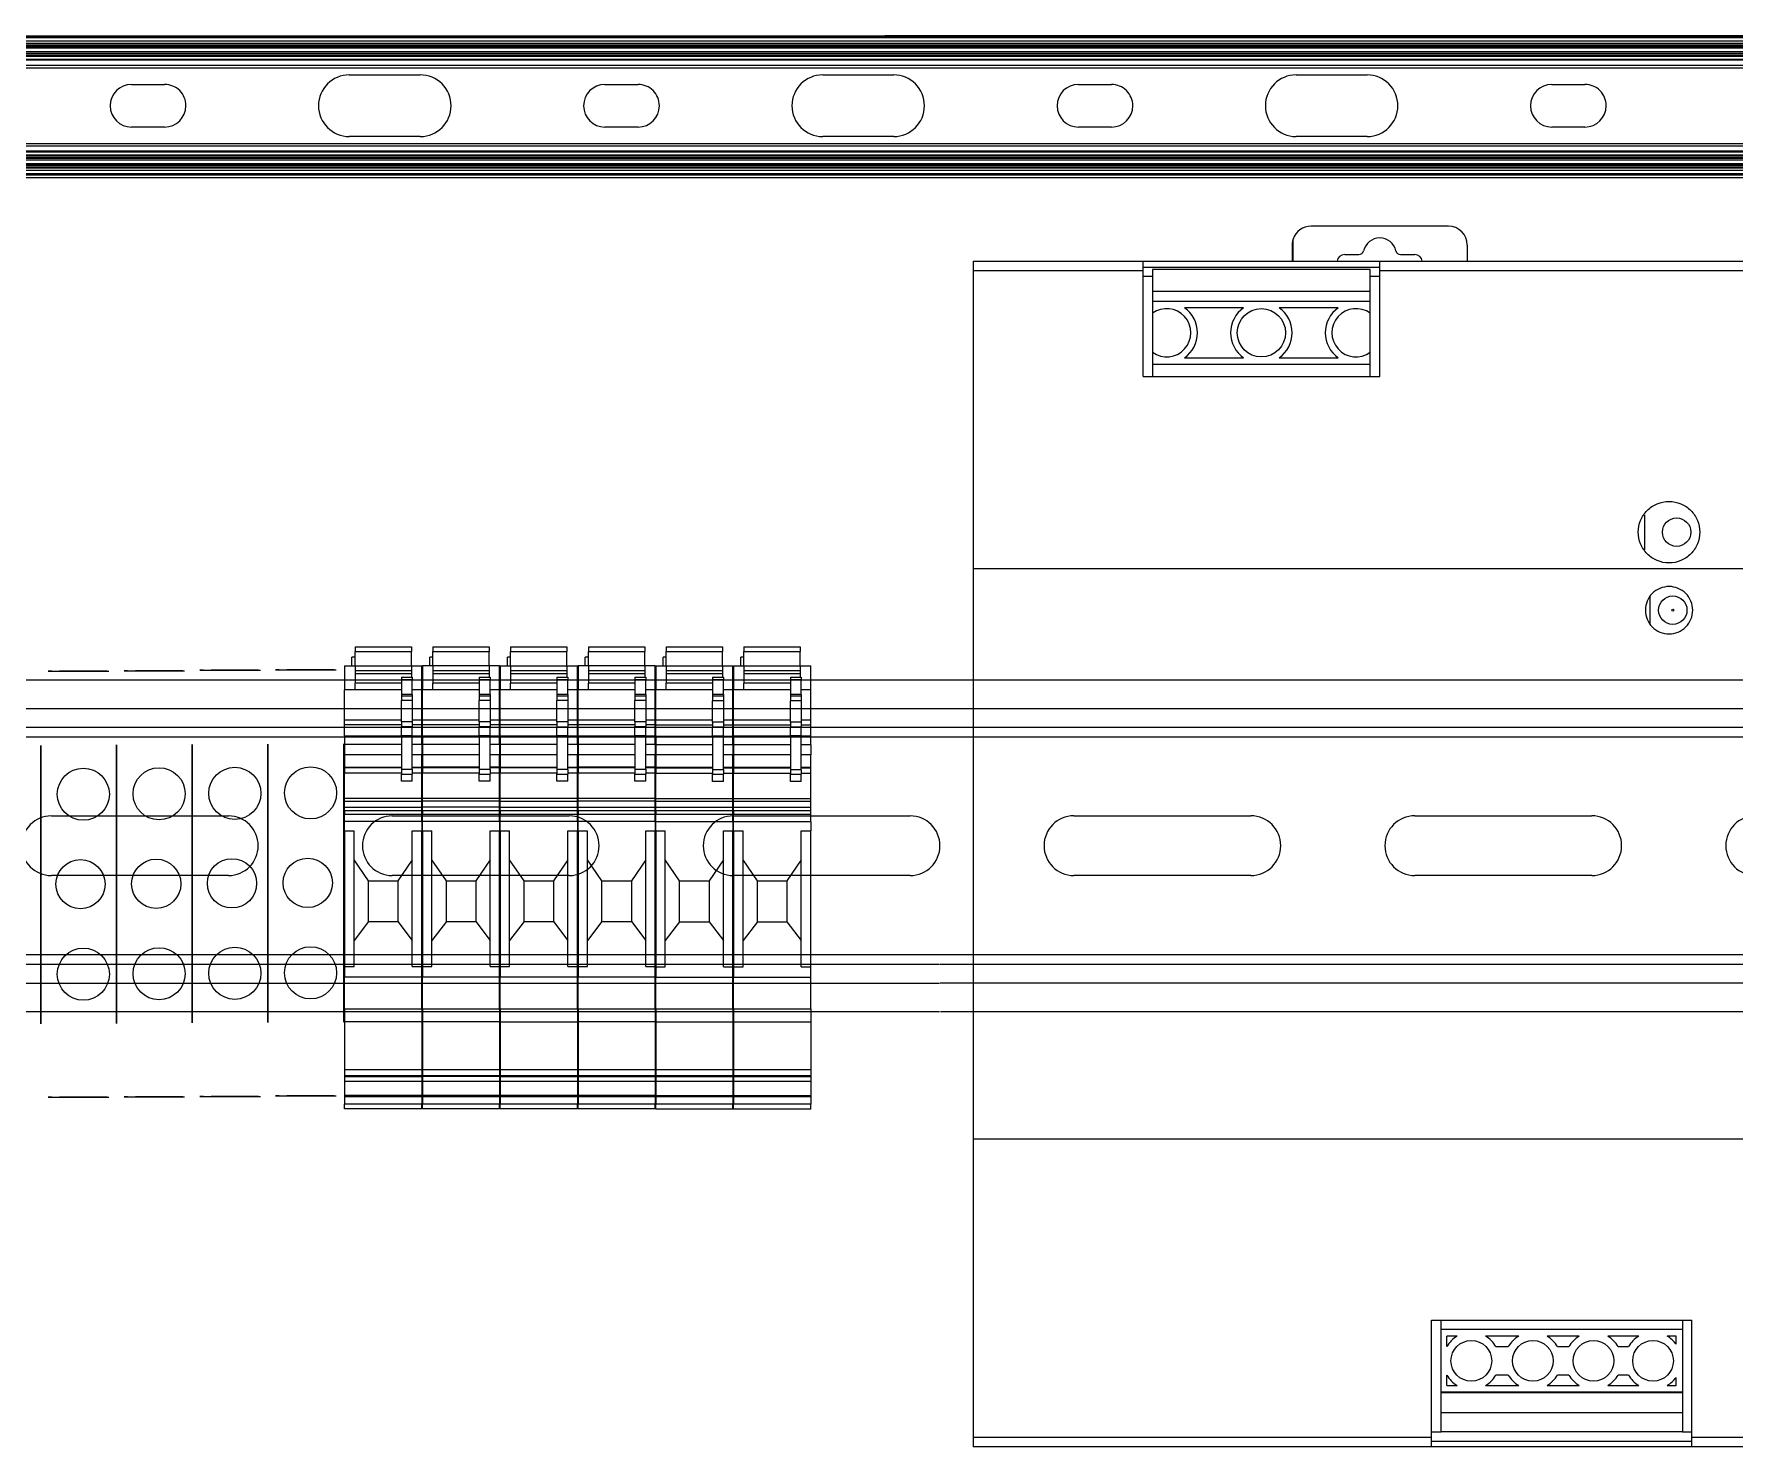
# Model space of a CAD drawing. Header units: inches. Extents: x 17 to 3130, y 15 to 659.
# Drawn here: x 1785.2 to 1964.8, y 489.3 to 638.5 of the extents above; entities that cross this region are included whole.
import ezdxf

# ---------------------------------------------------------------- set-up
doc = ezdxf.new("R2010")
doc.units = ezdxf.units.IN
doc.header["$MEASUREMENT"] = 0
doc.layers.add('MAIN-1', color=7, linetype='Continuous')
doc.layers.add('MAIN-2', color=7, linetype='Continuous')

# ---------------------------------------------------------------- blocks, each defined once
blk = doc.blocks.new('3246447_TB_4_HESILED_60_5x20_I-select__5', base_point=(-375.06, -155.4))
at = {"color": 7, "linetype": 'Continuous'}
for p, q in [((-374.29, -108.6), (-374.29, -107.7)), ((-373.96, -107.7), (-374.29, -107.7)), ((-373.96, -106.6), (-373.96, -107.1)), ((-373.96, -106.6), (-368.01, -106.6)), ((-373.96, -108.6), (-373.96, -107.1)), ((-368.01, -106.6), (-368.01, -107.1)), ((-368.01, -108.6), (-368.01, -107.1)), ((-375.06, -108.6), (-375.06, -111.15)), ((-375.06, -108.6), (-374.29, -108.6)), ((-374.29, -108.6), (-373.96, -108.6)), ((-373.96, -108.6), (-373.96, -109.1)), ((-373.96, -109.1), (-373.96, -109.46)), ((-373.96, -109.1), (-368.01, -109.1)), ((-373.96, -109.46), (-373.96, -110.44)), ((-368.01, -108.6), (-366.91, -108.6)), ((-368.01, -108.6), (-368.01, -109.1)), ((-368.01, -109.1), (-368.01, -109.46)), ((-368.01, -109.46), (-368.01, -109.8)), ((-366.91, -111.15), (-366.91, -108.6)), ((-375.06, -114.35), (-375.06, -111.15)), ((-373.96, -111.15), (-375.06, -111.15)), ((-373.96, -111.15), (-373.96, -110.44)), ((-369.06, -111.15), (-373.96, -111.15)), ((-369.06, -109.8), (-369.06, -110.09)), ((-369.06, -109.8), (-367.91, -109.8)), ((-369.06, -110.09), (-369.06, -111.63)), ((-367.91, -109.8), (-367.91, -110.09)), ((-367.91, -111.63), (-367.91, -110.09)), ((-366.91, -111.15), (-367.91, -111.15)), ((-366.91, -114.35), (-366.91, -111.15)), ((-369.06, -111.63), (-369.06, -111.78)), ((-369.06, -111.78), (-367.91, -111.78)), ((-369.06, -111.78), (-369.06, -112.28)), ((-369.06, -114.35), (-369.06, -112.28)), ((-367.91, -111.63), (-367.91, -111.78)), ((-367.91, -111.78), (-367.91, -112.28)), ((-367.91, -112.28), (-367.91, -114.35)), ((-375.06, -114.85), (-375.06, -114.35)), ((-369.06, -114.35), (-375.06, -114.35)), ((-375.06, -116.01), (-375.06, -114.85)), ((-369.06, -114.54), (-369.06, -114.35)), ((-369.06, -114.54), (-369.06, -114.85)), ((-369.06, -114.85), (-369.06, -115.04)), ((-367.91, -114.35), (-367.91, -114.54)), ((-366.91, -114.35), (-367.91, -114.35)), ((-367.91, -114.54), (-367.91, -114.85)), ((-367.91, -114.85), (-367.91, -115.04)), ((-366.91, -114.85), (-366.91, -114.35)), ((-366.91, -116.01), (-366.91, -114.85)), ((-375.06, -116.01), (-369.06, -116.01)), ((-375.06, -116.01), (-375.06, -116.94)), ((-369.06, -116.01), (-369.06, -115.04)), ((-369.06, -115.04), (-367.91, -115.04)), ((-369.06, -116.01), (-369.06, -116.01)), ((-369.06, -116.01), (-369.06, -116.94)), ((-367.91, -116.01), (-367.91, -115.04)), ((-367.91, -116.01), (-366.91, -116.01)), ((-367.91, -116.01), (-367.91, -116.01)), ((-367.91, -116.94), (-367.91, -116.01)), ((-366.91, -116.94), (-366.91, -116.01)), ((-375.06, -116.94), (-375.06, -118.01)), ((-375.06, -118.01), (-375.06, -119.3)), ((-369.06, -116.94), (-369.06, -118.01)), ((-369.06, -118.01), (-369.06, -119.3)), ((-367.91, -118.01), (-367.91, -116.94)), ((-367.91, -119.3), (-367.91, -118.01)), ((-366.91, -116.94), (-366.91, -118.01)), ((-366.91, -119.3), (-366.91, -118.01)), ((-375.06, -119.3), (-375.06, -119.4)), ((-369.06, -119.4), (-375.06, -119.4)), ((-375.06, -119.4), (-375.06, -119.92)), ((-375.06, -119.92), (-369.06, -119.92)), ((-375.06, -122.6), (-375.06, -119.92)), ((-369.06, -119.3), (-369.06, -119.4)), ((-369.06, -119.4), (-369.06, -119.57)), ((-369.06, -119.57), (-369.06, -119.92)), ((-369.06, -119.92), (-369.06, -120.05)), ((-369.06, -120.81), (-369.06, -120.05)), ((-369.06, -120.05), (-367.91, -120.05)), ((-367.91, -119.4), (-367.91, -119.3)), ((-366.91, -119.4), (-367.91, -119.4)), ((-367.91, -119.57), (-367.91, -119.4)), ((-367.91, -119.57), (-367.91, -119.92)), ((-367.91, -119.92), (-367.91, -120.05)), ((-367.91, -119.92), (-366.91, -119.92)), ((-367.91, -120.81), (-367.91, -120.05)), ((-366.91, -119.4), (-366.91, -119.3)), ((-366.91, -119.92), (-366.91, -119.4)), ((-366.91, -122.6), (-366.91, -119.92)), ((-367.91, -120.81), (-369.06, -120.81)), ((-375.06, -122.6), (-366.91, -122.6)), ((-375.06, -122.89), (-375.06, -122.6)), ((-375.06, -123.56), (-375.06, -122.89)), ((-375.06, -123.92), (-375.06, -123.56)), ((-375.06, -123.92), (-375.06, -124.3)), ((-366.91, -122.89), (-366.91, -122.6)), ((-366.91, -123.56), (-366.91, -122.89)), ((-366.91, -123.92), (-366.91, -123.56)), ((-366.91, -124.3), (-366.91, -123.92)), ((-375.06, -125.07), (-375.06, -124.3)), ((-375.06, -126.03), (-375.06, -125.07)), ((-366.91, -125.07), (-366.91, -124.3)), ((-366.91, -125.07), (-366.91, -126.03)), ((-375.06, -126.03), (-374.06, -126.03)), ((-375.06, -126.03), (-375.06, -140.37)), ((-374.06, -129.09), (-374.06, -126.03)), ((-367.91, -126.03), (-366.91, -126.03)), ((-367.91, -129.09), (-367.91, -126.03)), ((-366.91, -140.37), (-366.91, -126.03)), ((-374.06, -137.61), (-374.06, -129.09)), ((-372.53, -131.31), (-374.06, -129.09)), ((-367.91, -129.09), (-369.43, -131.31)), ((-367.91, -137.61), (-367.91, -129.09)), ((-372.53, -131.31), (-369.43, -131.31)), ((-372.53, -135.62), (-372.53, -131.31)), ((-369.43, -131.31), (-369.43, -135.62)), ((-372.53, -135.62), (-374.06, -137.61)), ((-372.53, -135.62), (-369.43, -135.62)), ((-369.43, -135.62), (-367.91, -137.61)), ((-374.06, -140.37), (-374.06, -137.61)), ((-367.91, -140.37), (-367.91, -137.61)), ((-375.06, -140.37), (-374.06, -140.37)), ((-375.06, -140.37), (-375.06, -141.5)), ((-375.06, -144.82), (-375.06, -141.5)), ((-366.91, -141.5), (-375.06, -141.5)), ((-367.91, -140.37), (-366.91, -140.37)), ((-366.91, -141.5), (-366.91, -140.37)), ((-366.91, -144.82), (-366.91, -141.5)), ((-375.06, -144.82), (-375.06, -146.19)), ((-366.91, -144.82), (-366.91, -146.19)), ((-375.06, -146.19), (-375.06, -151.27)), ((-366.91, -146.19), (-366.91, -151.27)), ((-375.06, -151.27), (-375.06, -151.9)), ((-375.06, -151.9), (-375.06, -152)), ((-366.91, -151.9), (-375.06, -151.9)), ((-366.91, -152), (-375.06, -152)), ((-375.06, -152), (-375.06, -152.5)), ((-366.91, -152.5), (-375.06, -152.5)), ((-375.06, -152.5), (-375.06, -154)), ((-366.91, -151.27), (-366.91, -151.9)), ((-366.91, -151.9), (-366.91, -152)), ((-366.91, -152), (-366.91, -152.5)), ((-366.91, -152.5), (-366.91, -154)), ((-366.91, -154), (-375.06, -154)), ((-375.06, -154), (-375.06, -154.12)), ((-366.91, -154.12), (-375.06, -154.12)), ((-375.06, -154.12), (-375.06, -154.9)), ((-366.91, -154), (-366.91, -154.12)), ((-366.91, -154.12), (-366.91, -154.9)), ((-375.06, -155.4), (-375.06, -154.9)), ((-366.91, -155.4), (-375.06, -155.4)), ((-366.91, -155.4), (-366.91, -154.9))]:
    blk.add_line(p, q, dxfattribs=at)
at = {"color": 2, "linetype": 'Continuous'}
for p, q in [((-373.96, -107.1), (-368.01, -107.1)), ((-373.96, -108.6), (-368.01, -108.6)), ((-368.01, -109.46), (-373.96, -109.46)), ((-369.06, -110.44), (-373.96, -110.44)), ((-367.91, -110.09), (-369.06, -110.09)), ((-367.91, -111.63), (-369.06, -111.63)), ((-367.91, -112.28), (-369.06, -112.28)), ((-369.06, -114.85), (-375.06, -114.85)), ((-367.91, -114.54), (-369.06, -114.54)), ((-366.91, -114.85), (-367.91, -114.85)), ((-367.91, -116.01), (-369.06, -116.01)), ((-369.06, -116.94), (-375.06, -116.94)), ((-369.06, -118.01), (-375.06, -118.01)), ((-366.91, -116.94), (-367.91, -116.94)), ((-366.91, -118.01), (-367.91, -118.01)), ((-375.06, -119.3), (-369.06, -119.3)), ((-367.91, -119.57), (-369.06, -119.57)), ((-367.91, -119.3), (-366.91, -119.3)), ((-375.06, -122.89), (-366.91, -122.89)), ((-366.91, -123.56), (-375.06, -123.56)), ((-366.91, -123.92), (-375.06, -123.92)), ((-366.91, -124.3), (-375.06, -124.3)), ((-366.91, -125.07), (-375.06, -125.07)), ((-375.06, -144.82), (-366.91, -144.82)), ((-375.06, -146.19), (-366.91, -146.19)), ((-366.91, -151.27), (-375.06, -151.27)), ((-366.91, -154.9), (-375.06, -154.9))]:
    blk.add_line(p, q, dxfattribs=at)
blk = doc.blocks.new('SA_Rechts1', base_point=(-370.98, -131))
blk.add_blockref('3246447_TB_4_HESILED_60_5x20_I-select__5', (-375.06, -155.4))

msp = doc.modelspace()

# ---------------------------------------------------------------- linework, layer by layer
for p, q in [((1642.46998, 638.22272), (2272.46993, 638.48007)), ((1880.88962, 552.77311), (1880.88957, 552.7551))]:
    msp.add_line(p, q)
at = {"color": 7, "linetype": 'Continuous', "lineweight": 25}
for p, q in [((1934.58205, 618.19386), (1920.08205, 618.19386)), ((1918.08205, 616.19386), (1918.08205, 614.48146)), ((1936.58205, 616.19386), (1936.58205, 614.48146)), ((1884.38205, 614.48146), (1884.38205, 489.28146)), ((1884.38205, 614.48146), (1969.88205, 614.48146)), ((1902.33232, 602.33146), (1902.33232, 614.48146)), ((1923.63205, 615.19386), (1925.13831, 615.19386)), ((1927.33232, 602.33146), (1927.33232, 614.48146)), ((1929.52579, 615.19386), (1931.03205, 615.19386)), ((1902.33232, 613.47163), (1884.38205, 613.47163)), ((1902.33232, 613.87116), (1927.33232, 613.87116)), ((1903.33207, 612.88146), (1902.33232, 612.88146)), ((1903.33207, 613.63143), (1903.33207, 602.33146)), ((1926.33207, 613.63143), (1903.33207, 613.63143)), ((1926.33207, 602.33146), (1926.33207, 613.63143)), ((1927.33232, 612.88146), (1926.33207, 612.88146)), ((1969.88205, 613.47163), (1927.33232, 613.47163)), ((1926.33207, 611.30395), (1903.33207, 611.30395)), ((1903.33207, 610.28143), (1926.33207, 610.28143)), ((1912.95058, 609.58143), (1906.71356, 609.58143)), ((1922.95058, 609.58143), (1916.71356, 609.58143)), ((1906.71356, 604.28143), (1912.95058, 604.28143)), ((1916.71356, 604.28143), (1922.95058, 604.28143)), ((1902.33232, 602.33146), (1927.33232, 602.33146)), ((1926.33207, 603.58143), (1903.33207, 603.58143)), ((1955.28205, 587.72462), (1955.28205, 584.02965)), ((1969.88205, 581.99107), (1884.38205, 581.99107)), ((1955.88205, 576.21625), (1955.88205, 579.05848)), ((1668.608, 570.27311), (1880.93963, 570.27311)), ((1880.8205, 570.27483), (2245.08409, 570.27483)), ((1668.62856, 567.27311), (1880.93106, 567.27311)), ((1880.83003, 567.27483), (2245.07868, 567.27483)), ((1668.64227, 565.27311), (1880.92534, 565.27311)), ((1668.64913, 564.27311), (1880.92248, 564.27311)), ((1880.83639, 565.27483), (2245.07507, 565.27483)), ((1880.83956, 564.27483), (2245.07327, 564.27483)), ((1787.03962, 555.92311), (1805.73962, 555.92311)), ((1823.03962, 555.92311), (1841.73962, 555.92311)), ((1859.03962, 555.92311), (1877.73962, 555.92311)), ((1895.0261, 555.92483), (1913.7261, 555.92483)), ((1931.0261, 555.92483), (1949.7261, 555.92483)), ((1805.73962, 549.62311), (1787.03962, 549.62311)), ((1841.73962, 549.62311), (1823.03962, 549.62311)), ((1877.73962, 549.62311), (1859.03962, 549.62311)), ((1913.7261, 549.62483), (1895.0261, 549.62483)), ((1949.7261, 549.62483), (1931.0261, 549.62483)), ((1668.80679, 541.27311), (1880.85676, 541.27311)), ((1880.91263, 541.27483), (2245.03179, 541.27483)), ((1668.81364, 540.27311), (1880.8539, 540.27311)), ((1880.91581, 540.27483), (2245.02999, 540.27483)), ((1668.82735, 538.27311), (1880.84818, 538.27311)), ((1880.92216, 538.27483), (2245.02638, 538.27483)), ((1668.84791, 535.27311), (1880.83961, 535.27311)), ((1880.93169, 535.27483), (2245.02097, 535.27483)), ((1969.88205, 521.77184), (1884.38205, 521.77184)), ((1932.80707, 502.6801), (1960.30707, 502.6801)), ((1932.80707, 489.28146), (1932.80707, 502.6801)), ((1933.80707, 490.88146), (1933.80707, 502.6801)), ((1933.80707, 501.73146), (1959.30707, 501.73146)), ((1959.30707, 502.6801), (1959.30707, 490.88146)), ((1960.30707, 489.28146), (1960.30707, 502.6801)), ((1935.51041, 500.98146), (1934.40707, 500.98146)), ((1934.40707, 499.88146), (1934.40707, 500.98146)), ((1934.40707, 499.88146), (1934.40899, 499.88146)), ((1942.01041, 500.98146), (1938.50373, 500.98146)), ((1939.60515, 499.88146), (1940.90899, 499.88146)), ((1948.41041, 500.98146), (1945.00373, 500.98146)), ((1946.10515, 499.88146), (1947.30899, 499.88146)), ((1954.69791, 500.98146), (1951.40373, 500.98146)), ((1952.50515, 499.88146), (1953.59649, 499.88146)), ((1958.63207, 500.98146), (1957.69123, 500.98146)), ((1958.63207, 500.13034), (1958.63207, 500.98146)), ((1934.40707, 495.78146), (1934.40707, 496.88146)), ((1934.40899, 496.88146), (1934.40707, 496.88146)), ((1940.90899, 496.88146), (1939.60515, 496.88146)), ((1947.30899, 496.88146), (1946.10515, 496.88146)), ((1953.59649, 496.88146), (1952.50515, 496.88146)), ((1958.63207, 495.78146), (1958.63207, 496.63258)), ((1959.30707, 495.08146), (1933.80707, 495.08146)), ((1933.80707, 495.03146), (1959.30707, 495.03146)), ((1934.40707, 495.78146), (1935.51041, 495.78146)), ((1938.50373, 495.78146), (1942.01041, 495.78146)), ((1945.00373, 495.78146), (1948.41041, 495.78146)), ((1951.40373, 495.78146), (1954.69791, 495.78146)), ((1957.69123, 495.78146), (1958.63207, 495.78146)), ((1933.80707, 492.9326), (1959.30707, 492.9326)), ((1932.80707, 490.88146), (1933.80707, 490.88146)), ((1959.30707, 490.88146), (1933.80707, 490.88146)), ((1959.30707, 490.88146), (1960.30707, 490.88146)), ((1932.80707, 490.29129), (1884.38205, 490.29129)), ((1969.88205, 489.28146), (1884.38205, 489.28146)), ((1932.80707, 489.89176), (1960.30707, 489.89176)), ((1969.88205, 490.29129), (1960.30707, 490.29129))]:
    msp.add_line(p, q, dxfattribs=at)
at = {"color": 8, "linetype": 'Continuous', "lineweight": 25}
msp.add_line((1918.18205, 614.48146), (1918.18205, 616.81836), dxfattribs=at)
at = {"color": 150, "extrusion": (2.22045e-16, 1, -6.12303e-17)}
for p, q in [((1802.71572, 571.29954, 40.02707), (1809.11572, 571.29954, 40.02707)), ((1802.71572, 571.29954, 30.74724), (1809.11572, 571.29954, 30.74724)), ((1802.71572, 571.29954, 21.92707), (1809.11572, 571.29954, 21.92707)), ((1802.71572, 571.29954, 21.92707), (1802.71572, 571.29954, 40.02707)), ((1803.09572, 571.29954, 24.99537), (1802.71572, 571.29954, 24.81818)), ((1802.71572, 571.29954, 30.73206), (1803.91572, 571.29954, 30.62707)), ((1803.09572, 571.29954, 24.99537), (1809.05239, 571.29954, 24.99537)), ((1803.91572, 571.29954, 24.99537), (1803.91572, 571.29954, 30.62707)), ((1806.71572, 571.29954, 30.62707), (1803.91572, 571.29954, 30.62707)), ((1807.6985, 571.29954, 30.59311), (1807.50635, 571.29954, 30.59578)), ((1807.89253, 571.29954, 30.59209), (1807.6985, 571.29954, 30.59311)), ((1808.08707, 571.29954, 30.59272), (1807.89253, 571.29954, 30.59209)), ((1808.91572, 571.29954, 24.99537), (1808.91572, 571.29954, 30.62707)), ((1808.91572, 571.29954, 30.62707), (1809.11572, 571.29954, 30.73206)), ((1809.05239, 571.29954, 24.99537), (1809.11572, 571.29954, 24.81818)), ((1809.11572, 571.29954, 21.92707), (1809.11572, 571.29954, 40.02707)), ((1810.71572, 571.34638, 40.96674), (1817.11572, 571.34638, 40.96674)), ((1810.71572, 571.34638, 31.68691), (1817.11572, 571.34638, 31.68691)), ((1810.71572, 571.34638, 22.86674), (1817.11572, 571.34638, 22.86674)), ((1810.71572, 571.34638, 22.86674), (1810.71572, 571.34638, 40.96674)), ((1811.09572, 571.34638, 25.93505), (1810.71572, 571.34638, 25.75785)), ((1810.71572, 571.34638, 31.67173), (1811.91572, 571.34638, 31.56674)), ((1811.09572, 571.34638, 25.93505), (1817.05239, 571.34638, 25.93505)), ((1811.91572, 571.34638, 25.93505), (1811.91572, 571.34638, 31.56674)), ((1814.71572, 571.34638, 31.56674), (1811.91572, 571.34638, 31.56674)), ((1815.6985, 571.34638, 31.53278), (1815.50635, 571.34638, 31.53545)), ((1815.89253, 571.34638, 31.53176), (1815.6985, 571.34638, 31.53278)), ((1816.08707, 571.34638, 31.53239), (1815.89253, 571.34638, 31.53176)), ((1816.91572, 571.34638, 25.93505), (1816.91572, 571.34638, 31.56674)), ((1816.91572, 571.34638, 31.56674), (1817.11572, 571.34638, 31.67173)), ((1817.05239, 571.34638, 25.93505), (1817.11572, 571.34638, 25.75785)), ((1817.11572, 571.34638, 22.86674), (1817.11572, 571.34638, 40.96674)), ((1786.71572, 571.20584, 38.14772), (1793.11572, 571.20584, 38.14772)), ((1786.71572, 571.20584, 28.86789), (1793.11572, 571.20584, 28.86789)), ((1786.71572, 571.20584, 20.04772), (1793.11572, 571.20584, 20.04772)), ((1786.71572, 571.20584, 20.04772), (1786.71572, 571.20584, 38.14772)), ((1787.09572, 571.20584, 23.11603), (1786.71572, 571.20584, 22.93883)), ((1786.71572, 571.20584, 28.85271), (1787.91572, 571.20584, 28.74772)), ((1787.09572, 571.20584, 23.11603), (1793.05239, 571.20584, 23.11603)), ((1787.91572, 571.20584, 23.11603), (1787.91572, 571.20584, 28.74772)), ((1790.71572, 571.20584, 28.74772), (1787.91572, 571.20584, 28.74772)), ((1791.6985, 571.20584, 28.71376), (1791.50635, 571.20584, 28.71643)), ((1791.89253, 571.20584, 28.71274), (1791.6985, 571.20584, 28.71376)), ((1792.08707, 571.20584, 28.71337), (1791.89253, 571.20584, 28.71274)), ((1792.91572, 571.20584, 23.11603), (1792.91572, 571.20584, 28.74772)), ((1792.91572, 571.20584, 28.74772), (1793.11572, 571.20584, 28.85271)), ((1793.05239, 571.20584, 23.11603), (1793.11572, 571.20584, 22.93883)), ((1793.11572, 571.20584, 20.04772), (1793.11572, 571.20584, 38.14772)), ((1794.71572, 571.25269, 39.0874), (1801.11572, 571.25269, 39.0874)), ((1794.71572, 571.25269, 29.80756), (1801.11572, 571.25269, 29.80756)), ((1794.71572, 571.25269, 20.9874), (1801.11572, 571.25269, 20.9874)), ((1794.71572, 571.25269, 20.9874), (1794.71572, 571.25269, 39.0874)), ((1795.09572, 571.25269, 24.0557), (1794.71572, 571.25269, 23.8785)), ((1794.71572, 571.25269, 29.79238), (1795.91572, 571.25269, 29.6874)), ((1795.09572, 571.25269, 24.0557), (1801.05239, 571.25269, 24.0557)), ((1795.91572, 571.25269, 24.0557), (1795.91572, 571.25269, 29.6874)), ((1798.71572, 571.25269, 29.6874), (1795.91572, 571.25269, 29.6874)), ((1799.6985, 571.25269, 29.65344), (1799.50635, 571.25269, 29.6561)), ((1799.89253, 571.25269, 29.65241), (1799.6985, 571.25269, 29.65344)), ((1800.08707, 571.25269, 29.65304), (1799.89253, 571.25269, 29.65241)), ((1800.91572, 571.25269, 24.0557), (1800.91572, 571.25269, 29.6874)), ((1800.91572, 571.25269, 29.6874), (1801.11572, 571.25269, 29.79238)), ((1801.05239, 571.25269, 24.0557), (1801.11572, 571.25269, 23.8785)), ((1801.11572, 571.25269, 20.9874), (1801.11572, 571.25269, 39.0874))]:
    msp.add_line(p, q, dxfattribs=at)
at = {"color": 150, "extrusion": (2.22045e-16, -1, 6.12303e-17)}
for p, q in [((1786.71572, 526.20584, 38.14772), (1793.11572, 526.20584, 38.14772)), ((1786.71572, 526.20584, 28.86789), (1793.11572, 526.20584, 28.86789)), ((1786.71572, 526.20584, 20.04772), (1793.11572, 526.20584, 20.04772)), ((1786.71572, 526.20584, 20.04772), (1786.71572, 526.20584, 38.14772)), ((1787.09572, 526.20584, 23.11603), (1786.71572, 526.20584, 22.93883)), ((1786.71572, 526.20584, 28.85271), (1787.91572, 526.20584, 28.74772)), ((1787.09572, 526.20584, 23.11603), (1793.05239, 526.20584, 23.11603)), ((1787.91572, 526.20584, 23.11603), (1787.91572, 526.20584, 28.74772)), ((1790.71572, 526.20584, 28.74772), (1787.91572, 526.20584, 28.74772)), ((1791.6985, 526.20584, 28.71376), (1791.50635, 526.20584, 28.71643)), ((1791.89253, 526.20584, 28.71274), (1791.6985, 526.20584, 28.71376)), ((1792.08707, 526.20584, 28.71337), (1791.89253, 526.20584, 28.71274)), ((1792.91572, 526.20584, 23.11603), (1792.91572, 526.20584, 28.74772)), ((1792.91572, 526.20584, 28.74772), (1793.11572, 526.20584, 28.85271)), ((1793.05239, 526.20584, 23.11603), (1793.11572, 526.20584, 22.93883)), ((1793.11572, 526.20584, 20.04772), (1793.11572, 526.20584, 38.14772)), ((1794.71572, 526.25269, 39.0874), (1801.11572, 526.25269, 39.0874)), ((1794.71572, 526.25269, 29.80756), (1801.11572, 526.25269, 29.80756)), ((1794.71572, 526.25269, 20.9874), (1801.11572, 526.25269, 20.9874)), ((1794.71572, 526.25269, 20.9874), (1794.71572, 526.25269, 39.0874)), ((1795.09572, 526.25269, 24.0557), (1794.71572, 526.25269, 23.8785)), ((1794.71572, 526.25269, 29.79238), (1795.91572, 526.25269, 29.6874)), ((1795.09572, 526.25269, 24.0557), (1801.05239, 526.25269, 24.0557)), ((1795.91572, 526.25269, 24.0557), (1795.91572, 526.25269, 29.6874)), ((1798.71572, 526.25269, 29.6874), (1795.91572, 526.25269, 29.6874)), ((1799.6985, 526.25269, 29.65344), (1799.50635, 526.25269, 29.6561)), ((1799.89253, 526.25269, 29.65241), (1799.6985, 526.25269, 29.65344)), ((1800.08707, 526.25269, 29.65304), (1799.89253, 526.25269, 29.65241)), ((1800.91572, 526.25269, 24.0557), (1800.91572, 526.25269, 29.6874)), ((1800.91572, 526.25269, 29.6874), (1801.11572, 526.25269, 29.79238)), ((1801.05239, 526.25269, 24.0557), (1801.11572, 526.25269, 23.8785)), ((1801.11572, 526.25269, 20.9874), (1801.11572, 526.25269, 39.0874)), ((1802.71572, 526.29954, 40.02707), (1809.11572, 526.29954, 40.02707)), ((1802.71572, 526.29954, 30.74724), (1809.11572, 526.29954, 30.74724)), ((1802.71572, 526.29954, 21.92707), (1809.11572, 526.29954, 21.92707)), ((1802.71572, 526.29954, 21.92707), (1802.71572, 526.29954, 40.02707)), ((1803.09572, 526.29954, 24.99537), (1802.71572, 526.29954, 24.81818)), ((1802.71572, 526.29954, 30.73206), (1803.91572, 526.29954, 30.62707)), ((1803.09572, 526.29954, 24.99537), (1809.05239, 526.29954, 24.99537)), ((1803.91572, 526.29954, 24.99537), (1803.91572, 526.29954, 30.62707)), ((1806.71572, 526.29954, 30.62707), (1803.91572, 526.29954, 30.62707)), ((1807.6985, 526.29954, 30.59311), (1807.50635, 526.29954, 30.59578)), ((1807.89253, 526.29954, 30.59209), (1807.6985, 526.29954, 30.59311)), ((1808.08707, 526.29954, 30.59272), (1807.89253, 526.29954, 30.59209)), ((1808.91572, 526.29954, 24.99537), (1808.91572, 526.29954, 30.62707)), ((1808.91572, 526.29954, 30.62707), (1809.11572, 526.29954, 30.73206)), ((1809.05239, 526.29954, 24.99537), (1809.11572, 526.29954, 24.81818)), ((1809.11572, 526.29954, 21.92707), (1809.11572, 526.29954, 40.02707)), ((1810.71572, 526.34638, 40.96674), (1817.11572, 526.34638, 40.96674)), ((1810.71572, 526.34638, 31.68691), (1817.11572, 526.34638, 31.68691)), ((1810.71572, 526.34638, 22.86674), (1817.11572, 526.34638, 22.86674)), ((1810.71572, 526.34638, 22.86674), (1810.71572, 526.34638, 40.96674)), ((1811.09572, 526.34638, 25.93505), (1810.71572, 526.34638, 25.75785)), ((1810.71572, 526.34638, 31.67173), (1811.91572, 526.34638, 31.56674)), ((1811.09572, 526.34638, 25.93505), (1817.05239, 526.34638, 25.93505)), ((1811.91572, 526.34638, 25.93505), (1811.91572, 526.34638, 31.56674)), ((1814.71572, 526.34638, 31.56674), (1811.91572, 526.34638, 31.56674)), ((1815.6985, 526.34638, 31.53278), (1815.50635, 526.34638, 31.53545)), ((1815.89253, 526.34638, 31.53176), (1815.6985, 526.34638, 31.53278)), ((1816.08707, 526.34638, 31.53239), (1815.89253, 526.34638, 31.53176)), ((1816.91572, 526.34638, 25.93505), (1816.91572, 526.34638, 31.56674)), ((1816.91572, 526.34638, 31.56674), (1817.11572, 526.34638, 31.67173)), ((1817.05239, 526.34638, 25.93505), (1817.11572, 526.34638, 25.75785)), ((1817.11572, 526.34638, 22.86674), (1817.11572, 526.34638, 40.96674))]:
    msp.add_line(p, q, dxfattribs=at)
at = {"color": 150, "extrusion": (2.22045e-16, 1, -6.12303e-17)}
for points, elevation in [([(-1807.50635, 30.59578), (-1807.41172, 30.59772), (-1807.31804, 30.60007), (-1807.22597, 30.60281), (-1807.13545, 30.60594), (-1807.04655, 30.60946), (-1806.96004, 30.61334), (-1806.8762, 30.61756), (-1806.79476, 30.62214), (-1806.71572, 30.62707)], 571.29954), ([(-1808.91572, 30.61552), (-1808.8302, 30.61144), (-1808.74285, 30.60774), (-1808.65367, 30.60442), (-1808.56241, 30.60148), (-1808.46931, 30.59891), (-1808.37515, 30.59675), (-1808.27997, 30.595), (-1808.08707, 30.59272)], 571.29954), ([(-1815.50635, 31.53545), (-1815.41172, 31.5374), (-1815.31804, 31.53974), (-1815.22597, 31.54248), (-1815.13545, 31.54562), (-1815.04655, 31.54914), (-1814.96004, 31.55302), (-1814.8762, 31.55724), (-1814.79476, 31.56181), (-1814.71572, 31.56674)], 571.34638), ([(-1816.91572, 31.55519), (-1816.8302, 31.55111), (-1816.74285, 31.54741), (-1816.65367, 31.54409), (-1816.56241, 31.54115), (-1816.46931, 31.53859), (-1816.37515, 31.53643), (-1816.27997, 31.53467), (-1816.08707, 31.53239)], 571.34638), ([(-1791.50635, 28.71643), (-1791.41172, 28.71837), (-1791.31804, 28.72072), (-1791.22597, 28.72346), (-1791.13545, 28.72659), (-1791.04655, 28.73012), (-1790.96004, 28.73399), (-1790.8762, 28.73822), (-1790.79476, 28.74279), (-1790.71572, 28.74772)], 571.20584), ([(-1792.91572, 28.73617), (-1792.8302, 28.73209), (-1792.74285, 28.72839), (-1792.65367, 28.72507), (-1792.56241, 28.72213), (-1792.46931, 28.71956), (-1792.37515, 28.71741), (-1792.27997, 28.71565), (-1792.08707, 28.71337)], 571.20584), ([(-1799.50635, 29.6561), (-1799.41172, 29.65805), (-1799.31804, 29.6604), (-1799.22597, 29.66313), (-1799.13545, 29.66627), (-1799.04655, 29.66979), (-1798.96004, 29.67367), (-1798.8762, 29.67789), (-1798.79476, 29.68246), (-1798.71572, 29.6874)], 571.25269), ([(-1800.91572, 29.67584), (-1800.8302, 29.67176), (-1800.74285, 29.66806), (-1800.65367, 29.66475), (-1800.56241, 29.6618), (-1800.46931, 29.65924), (-1800.37515, 29.65708), (-1800.27997, 29.65533), (-1800.08707, 29.65304)], 571.25269)]:
    msp.add_lwpolyline(points, dxfattribs=dict(at, elevation=elevation))
at = {"color": 150, "extrusion": (1, 0, 2.22045e-16)}
for points, elevation in [([(562.509, 19.10805), (553.809, 19.10805), (553.809, 27.7735), (543.509, 27.7735), (543.509, 19.10805), (534.809, 19.10805), (534.809, 27.7735), (533.959, 27.7735), (533.959, 30.40805), (534.809, 30.40805), (534.809, 42.10805), (543.509, 42.10805), (543.509, 30.40805), (553.809, 30.40805), (553.809, 42.10805), (562.509, 42.10805), (562.509, 30.40805), (563.359, 30.40805), (563.359, 27.7735), (562.509, 27.7735)], 1785.91572), ([(562.55584, 20.04772), (553.85584, 20.04772), (553.85584, 28.71318), (543.55584, 28.71318), (543.55584, 20.04772), (534.85584, 20.04772), (534.85584, 28.71318), (534.00584, 28.71318), (534.00584, 31.34772), (534.85584, 31.34772), (534.85584, 43.04772), (543.55584, 43.04772), (543.55584, 31.34772), (553.85584, 31.34772), (553.85584, 43.04772), (562.55584, 43.04772), (562.55584, 31.34772), (563.40584, 31.34772), (563.40584, 28.71318), (562.55584, 28.71318)], 1793.91572), ([(562.60269, 20.9874), (553.90269, 20.9874), (553.90269, 29.65285), (543.60269, 29.65285), (543.60269, 20.9874), (534.90269, 20.9874), (534.90269, 29.65285), (534.05269, 29.65285), (534.05269, 32.2874), (534.90269, 32.2874), (534.90269, 43.9874), (543.60269, 43.9874), (543.60269, 32.2874), (553.90269, 32.2874), (553.90269, 43.9874), (562.60269, 43.9874), (562.60269, 32.2874), (563.45269, 32.2874), (563.45269, 29.65285), (562.60269, 29.65285)], 1801.91572), ([(562.64954, 21.92707), (553.94954, 21.92707), (553.94954, 30.59253), (543.64954, 30.59253), (543.64954, 21.92707), (534.94954, 21.92707), (534.94954, 30.59253), (534.09954, 30.59253), (534.09954, 33.22707), (534.94954, 33.22707), (534.94954, 44.92707), (543.64954, 44.92707), (543.64954, 33.22707), (553.94954, 33.22707), (553.94954, 44.92707), (562.64954, 44.92707), (562.64954, 33.22707), (563.49954, 33.22707), (563.49954, 30.59253), (562.64954, 30.59253)], 1809.91572), ([(562.69638, 22.86674), (553.99638, 22.86674), (553.99638, 31.5322), (543.69638, 31.5322), (543.69638, 22.86674), (534.99638, 22.86674), (534.99638, 31.5322), (534.14638, 31.5322), (534.14638, 34.16674), (534.99638, 34.16674), (534.99638, 45.86674), (543.69638, 45.86674), (543.69638, 34.16674), (553.99638, 34.16674), (553.99638, 45.86674), (562.69638, 45.86674), (562.69638, 34.16674), (563.54638, 34.16674), (563.54638, 31.5322), (562.69638, 31.5322)], 1817.91572)]:
    msp.add_lwpolyline(points, close=True, dxfattribs=dict(at, elevation=elevation))
at = {"color": 150, "extrusion": (2.22045e-16, -1, 6.12303e-17)}
for points, elevation in [([(1791.50635, 28.71643), (1791.41172, 28.71837), (1791.31804, 28.72072), (1791.22597, 28.72346), (1791.13545, 28.72659), (1791.04655, 28.73012), (1790.96004, 28.73399), (1790.8762, 28.73822), (1790.79476, 28.74279), (1790.71572, 28.74772)], -526.20584), ([(1792.91572, 28.73617), (1792.8302, 28.73209), (1792.74285, 28.72839), (1792.65367, 28.72507), (1792.56241, 28.72213), (1792.46931, 28.71956), (1792.37515, 28.71741), (1792.27997, 28.71565), (1792.08707, 28.71337)], -526.20584), ([(1799.50635, 29.6561), (1799.41172, 29.65805), (1799.31804, 29.6604), (1799.22597, 29.66313), (1799.13545, 29.66627), (1799.04655, 29.66979), (1798.96004, 29.67367), (1798.8762, 29.67789), (1798.79476, 29.68246), (1798.71572, 29.6874)], -526.25269), ([(1800.91572, 29.67584), (1800.8302, 29.67176), (1800.74285, 29.66806), (1800.65367, 29.66475), (1800.56241, 29.6618), (1800.46931, 29.65924), (1800.37515, 29.65708), (1800.27997, 29.65533), (1800.08707, 29.65304)], -526.25269), ([(1807.50635, 30.59578), (1807.41172, 30.59772), (1807.31804, 30.60007), (1807.22597, 30.60281), (1807.13545, 30.60594), (1807.04655, 30.60946), (1806.96004, 30.61334), (1806.8762, 30.61756), (1806.79476, 30.62214), (1806.71572, 30.62707)], -526.29954), ([(1808.91572, 30.61552), (1808.8302, 30.61144), (1808.74285, 30.60774), (1808.65367, 30.60442), (1808.56241, 30.60148), (1808.46931, 30.59891), (1808.37515, 30.59675), (1808.27997, 30.595), (1808.08707, 30.59272)], -526.29954), ([(1815.50635, 31.53545), (1815.41172, 31.5374), (1815.31804, 31.53974), (1815.22597, 31.54248), (1815.13545, 31.54562), (1815.04655, 31.54914), (1814.96004, 31.55302), (1814.8762, 31.55724), (1814.79476, 31.56181), (1814.71572, 31.56674)], -526.34638), ([(1816.91572, 31.55519), (1816.8302, 31.55111), (1816.74285, 31.54741), (1816.65367, 31.54409), (1816.56241, 31.54115), (1816.46931, 31.53859), (1816.37515, 31.53643), (1816.27997, 31.53467), (1816.08707, 31.53239)], -526.34638)]:
    msp.add_lwpolyline(points, dxfattribs=dict(at, elevation=elevation))
at = {"color": 7, "linetype": 'Continuous', "lineweight": 25}
for centre, radius in [((1914.83207, 606.93143), 2.55), ((1958.68205, 585.88146), 1.5), ((1958.28205, 577.64146), 1.5), ((1958.28205, 577.64146), 0.1), ((1937.00707, 498.38146), 2.15), ((1943.50707, 498.38146), 2.15), ((1949.90707, 498.38146), 2.15), ((1956.19457, 498.38146), 2.15)]:
    msp.add_circle(centre, radius, dxfattribs=at)
at = {"color": 150}
for centre, radius in [((1790.41572, 558.20584, 51.54772), 2.75), ((1798.41572, 558.25269, 52.4874), 2.75), ((1806.41572, 558.29954, 53.42707), 2.75), ((1814.41572, 558.34638, 54.36674), 2.75), ((1790.11572, 548.70584, 44.04772), 2.6), ((1798.11572, 548.75269, 44.9874), 2.6), ((1806.11572, 548.79954, 45.92707), 2.6), ((1814.11572, 548.84638, 46.86674), 2.6), ((1790.41572, 539.20584, 51.54772), 2.75), ((1798.41572, 539.25269, 52.4874), 2.75), ((1806.41572, 539.29954, 53.42707), 2.75), ((1814.41572, 539.34638, 54.36674), 2.75)]:
    msp.add_circle(centre, radius, dxfattribs=at)
at = {"color": 7, "linetype": 'Continuous', "lineweight": 25}
for centre, radius, start, end in [((1920.08205, 616.19386), 2, 90, 161.8051277), ((1934.58205, 616.19386), 2, 0, 90), ((1927.33205, 615.19386), 1.75, 12.8395884, 167.1604116), ((1923.63205, 614.39386), 0.8, 90, 173.7140372), ((1925.13831, 615.69386), 0.5, 270, 347.1604116), ((1929.52579, 615.69386), 0.5, 192.8395884, 270), ((1931.03205, 614.39386), 0.8, 6.2859628, 90), ((1904.83207, 606.93143), 2.55, 233.9681209, 126.0318791), ((1904.83207, 606.93143), 3.25, 305.3745904, 54.6254096), ((1914.83207, 606.93143), 3.25, 125.3745904, 234.6254096), ((1914.83207, 606.93143), 3.25, 305.3745904, 54.6254096), ((1924.83207, 606.93143), 3.25, 125.3745904, 234.6254096), ((1924.83207, 606.93143), 2.55, 53.9681209, 306.0318791), ((1787.03962, 552.77311), 3.15, 90, 270), ((1805.73962, 552.77311), 3.15, 270, 90), ((1823.03962, 552.77311), 3.15, 90, 270), ((1841.73962, 552.77311), 3.15, 270, 90), ((1859.03962, 552.77311), 3.15, 90, 270), ((1877.73962, 552.77311), 3.15, 270, 90), ((1895.0261, 552.77483), 3.15, 90, 270), ((1913.7261, 552.77483), 3.15, 270, 90), ((1931.0261, 552.77483), 3.15, 90, 270), ((1949.7261, 552.77483), 3.15, 270, 90), ((1967.0261, 552.77483), 3.15, 90, 270), ((1937.00707, 498.38146), 3, 119.9264349, 150), ((1937.00707, 498.38146), 3, 30, 60.0735651), ((1943.50707, 498.38146), 3, 119.9264349, 150), ((1943.50707, 498.38146), 3, 30, 60.0735651), ((1949.90707, 498.38146), 3, 119.9264349, 150), ((1949.90707, 498.38146), 3, 30, 60.0735651), ((1956.19457, 498.38146), 3, 119.9264349, 150), ((1956.19457, 498.38146), 3, 35.6590877, 60.0735651), ((1937.00707, 498.38146), 3, 210, 240.0735651), ((1937.00707, 498.38146), 3, 299.9264349, 330), ((1943.50707, 498.38146), 3, 210, 240.0735651), ((1943.50707, 498.38146), 3, 299.9264349, 330), ((1949.90707, 498.38146), 3, 210, 240.0735651), ((1949.90707, 498.38146), 3, 299.9264349, 330), ((1956.19457, 498.38146), 3, 210, 240.0735651), ((1956.19457, 498.38146), 3, 299.9264349, 324.3409123)]:
    msp.add_arc(centre, radius, start, end, dxfattribs=at)
for points, knots in [([(1918.18205, 616.81836), (1918.17399, 616.79238), (1918.15554, 616.73292), (1918.13029, 616.63123), (1918.1057, 616.50631), (1918.08612, 616.35796), (1918.08347, 616.25113), (1918.08205, 616.19386)], [0, 0, 0, 0, 0.12670881, 0.289993375, 0.489942783, 0.726603043, 1, 1, 1, 1]), ([(1954.63205, 585.87728), (1954.63205, 586.29913), (1954.71523, 586.72153), (1955.03686, 587.50404), (1955.27588, 587.86509), (1955.87531, 588.46889), (1956.23623, 588.71217), (1957.02557, 589.04143), (1957.45423, 589.12728), (1958.30987, 589.12728), (1958.73886, 589.04128), (1959.52746, 588.71235), (1959.88898, 588.46868), (1960.48804, 587.86527), (1960.7274, 587.50362), (1961.04871, 586.72191), (1961.13205, 586.29913), (1961.13205, 585.87728)], [0, 0, 0, 0, 0.125, 0.125, 0.25, 0.25, 0.375, 0.375, 0.5, 0.5, 0.625, 0.625, 0.75, 0.75, 0.875, 0.875, 1, 1, 1, 1]), ([(1961.13205, 585.87728), (1961.13205, 585.45472), (1961.04862, 585.03233), (1960.72719, 584.25054), (1960.48859, 583.89008), (1959.89007, 583.28673), (1959.52962, 583.04335), (1958.73982, 582.71344), (1958.31083, 582.62728), (1957.45326, 582.62728), (1957.02432, 582.71342), (1956.23442, 583.04338), (1955.87409, 583.28666), (1955.27543, 583.89016), (1955.03692, 584.25048), (1954.71545, 585.0324), (1954.63205, 585.45472), (1954.63205, 585.87728)], [0, 0, 0, 0, 0.125, 0.125, 0.25, 0.25, 0.375, 0.375, 0.5, 0.5, 0.625, 0.625, 0.75, 0.75, 0.875, 0.875, 1, 1, 1, 1]), ([(1960.38205, 577.63728), (1960.38205, 577.96232), (1960.31785, 578.28735), (1960.07053, 578.88878), (1959.88683, 579.16623), (1959.4264, 579.63022), (1959.14899, 579.81745), (1958.54161, 580.07106), (1958.21154, 580.13728), (1957.55255, 580.13728), (1957.22227, 580.07097), (1956.61537, 579.81757), (1956.3373, 579.62982), (1955.87766, 579.16662), (1955.6934, 578.88838), (1955.4464, 578.28773), (1955.38205, 577.96233), (1955.38205, 577.63728)], [0, 0, 0, 0, 0.125, 0.125, 0.25, 0.25, 0.375, 0.375, 0.5, 0.5, 0.625, 0.625, 0.75, 0.75, 0.875, 0.875, 1, 1, 1, 1]), ([(1955.38205, 577.63728), (1955.38205, 577.31264), (1955.44611, 576.9876), (1955.69354, 576.38577), (1955.8775, 576.10797), (1956.33844, 575.64372), (1956.61607, 575.45657), (1957.22328, 575.2033), (1957.55277, 575.13728), (1958.21132, 575.13728), (1958.54077, 575.20328), (1959.14809, 575.4566), (1959.42567, 575.64373), (1959.88658, 576.10795), (1960.07054, 576.38573), (1960.318, 576.98765), (1960.38205, 577.31264), (1960.38205, 577.63728)], [0, 0, 0, 0, 0.125, 0.125, 0.25, 0.25, 0.375, 0.375, 0.5, 0.5, 0.625, 0.625, 0.75, 0.75, 0.875, 0.875, 1, 1, 1, 1])]:
    msp.add_open_spline(points, degree=3, knots=knots, dxfattribs=at)
at = {"layer": 'MAIN-1'}
for p, q in [((2272.47184, 637.00919), (1642.46998, 637.00919)), ((1818.50126, 634.15919), (1826.00126, 634.15919)), ((1868.50126, 634.15919), (1876.00126, 634.15919)), ((1918.50126, 634.15919), (1926.00126, 634.15919)), ((1795.50126, 633.15919), (1799.00126, 633.15919)), ((1845.50126, 633.15919), (1849.00126, 633.15919)), ((1895.50126, 633.15919), (1899.00126, 633.15919)), ((1945.50126, 633.15919), (1949.00126, 633.15919)), ((1799.00126, 628.65919), (1795.50126, 628.65919)), ((1826.00126, 627.65919), (1818.50126, 627.65919)), ((1849.00126, 628.65919), (1845.50126, 628.65919)), ((1876.00126, 627.65919), (1868.50126, 627.65919)), ((1899.00126, 628.65919), (1895.50126, 628.65919)), ((1926.00126, 627.65919), (1918.50126, 627.65919)), ((1949.00126, 628.65919), (1945.50126, 628.65919)), ((1642.46998, 624.80919), (2272.48765, 624.80919)), ((2272.4896, 623.30919), (1642.46998, 623.30919))]:
    msp.add_line(p, q, dxfattribs=at)
for centre, radius, start, end in [((1818.50126, 630.90919), 3.25, 90.0000198, 180.0000187), ((1826.00126, 630.90919), 3.25, 359.9999813, 90.0000198), ((1868.50126, 630.90919), 3.25, 90.0000198, 180.0000187), ((1876.00126, 630.90919), 3.25, 359.9999813, 90.0000198), ((1918.50126, 630.90919), 3.25, 90.0000198, 180.0000187), ((1926.00126, 630.90919), 3.25, 359.9999813, 90.0000198), ((1795.50126, 630.90919), 2.25, 90.0000198, 180.0000187), ((1799.00126, 630.90919), 2.25, 359.9999813, 90.0000198), ((1845.50126, 630.90919), 2.25, 90.0000198, 180.0000187), ((1849.00126, 630.90919), 2.25, 359.9999813, 90.0000198), ((1895.50126, 630.90919), 2.25, 90.0000198, 180.0000187), ((1899.00126, 630.90919), 2.25, 359.9999813, 90.0000198), ((1945.50126, 630.90919), 2.25, 90.0000198, 180.0000187), ((1949.00126, 630.90919), 2.25, 359.9999813, 90.0000198), ((1795.50126, 630.90919), 2.25, 180.0000187, 270), ((1799.00126, 630.90919), 2.25, 270, 359.9999813), ((1818.50126, 630.90919), 3.25, 180.0000187, 270), ((1826.00126, 630.90919), 3.25, 270, 359.9999813), ((1845.50126, 630.90919), 2.25, 180.0000187, 270), ((1849.00126, 630.90919), 2.25, 270, 359.9999813), ((1868.50126, 630.90919), 3.25, 180.0000187, 270), ((1876.00126, 630.90919), 3.25, 270, 359.9999813), ((1895.50126, 630.90919), 2.25, 180.0000187, 270), ((1899.00126, 630.90919), 2.25, 270, 359.9999813), ((1918.50126, 630.90919), 3.25, 180.0000187, 270), ((1926.00126, 630.90919), 3.25, 270, 359.9999813), ((1945.50126, 630.90919), 2.25, 180.0000187, 270), ((1949.00126, 630.90919), 2.25, 270, 359.9999813)]:
    msp.add_arc(centre, radius, start, end, dxfattribs=at)
at = {"layer": 'MAIN-2'}
for p, q in [((1642.46998, 638.25919), (2272.47022, 638.25919)), ((1642.46998, 638.22272), (2272.47027, 638.22272)), ((2272.47045, 638.08242), (1642.46998, 638.08242)), ((2272.47093, 637.70919), (1642.46998, 637.70919)), ((1642.46998, 637.50919), (2272.47119, 637.50919)), ((2272.4713, 637.42272), (1642.46998, 637.42272)), ((1642.46998, 637.28242), (2272.47148, 637.28242)), ((1642.46998, 637.19286), (2272.4716, 637.19286)), ((2272.47175, 637.07553), (1642.46998, 637.07553)), ((2272.47185, 637.00165), (1642.46998, 637.00165)), ((1642.46998, 636.6481), (2272.47231, 636.6481)), ((1642.46998, 636.43597), (2272.47258, 636.43597)), ((2272.47258, 636.43597), (1642.46998, 636.43597)), ((2272.47268, 636.36275), (1642.46998, 636.36275)), ((1642.46998, 636.20919), (2272.47288, 636.20919)), ((1642.46998, 636.14286), (2272.47296, 636.14286)), ((2272.47343, 635.78081), (1642.46998, 635.78081)), ((2272.4735, 635.72643), (1642.46998, 635.72643)), ((2272.47352, 635.70919), (1642.46998, 635.70919)), ((1642.46998, 635.19567), (2272.47419, 635.19567)), ((1642.46998, 634.92313), (2272.47454, 634.92313)), ((2272.48495, 626.89526), (1642.46998, 626.89526)), ((2272.4853, 626.62272), (1642.46998, 626.62272)), ((2272.48597, 626.10919), (1642.46998, 626.10919)), ((1642.46998, 626.09196), (2272.48599, 626.09196)), ((1642.46998, 626.03757), (2272.48606, 626.03757)), ((2272.48653, 625.67553), (1642.46998, 625.67553)), ((2272.48662, 625.60919), (1642.46998, 625.60919)), ((2272.48682, 625.45564), (1642.46998, 625.45564)), ((2272.48691, 625.38242), (1642.46998, 625.38242)), ((1642.46998, 625.38242), (2272.48691, 625.38242)), ((2272.48719, 625.17028), (1642.46998, 625.17028)), ((1642.46998, 624.81673), (2272.48764, 624.81673)), ((1642.46998, 624.74286), (2272.48774, 624.74286)), ((2272.48789, 624.62553), (1642.46998, 624.62553)), ((2272.48801, 624.53597), (1642.46998, 624.53597)), ((1642.46998, 624.39567), (2272.48819, 624.39567)), ((2272.4883, 624.30919), (1642.46998, 624.30919)), ((1642.46998, 624.10919), (2272.48856, 624.10919)), ((1642.46998, 623.73597), (2272.48905, 623.73597)), ((2272.48923, 623.59567), (1642.46998, 623.59567)), ((2272.48927, 623.55919), (1642.46998, 623.55919))]:
    msp.add_line(p, q, dxfattribs=at)

# ---------------------------------------------------------------- block references
at = {"color": 1}
for p in [(1822.08893, 549.38167), (1830.31233, 549.3838), (1838.51915, 549.38123), (1846.74255, 549.38336), (1854.94558, 549.36458), (1863.16898, 549.36671)]:
    msp.add_blockref('SA_Rechts1', p, dxfattribs=at)

doc.saveas('drawing.dxf')
